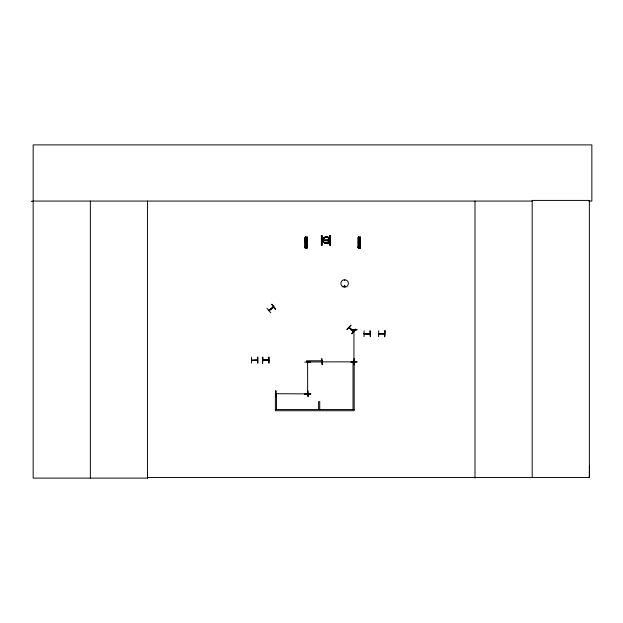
<?xml version="1.0" encoding="UTF-8"?>
<svg xmlns="http://www.w3.org/2000/svg" width="623" height="623" viewBox="0 0 623 623"><rect width="100%" height="100%" fill="white"/><g stroke="black" fill="none" stroke-linecap="round" stroke-linejoin="round"><path stroke-width="0.93" d="M328.344 243.017C327.387 243.819 321.811 243.258 323.064 239.512M588.937 201.065L591.85 201.065L591.85 144.894L33.159 144.894L33.159 478.106L147.62 478.106L147.542 477.452L589.366 477.452L589.451 465.404M349.487 327.971L349.114 327.387M273.022 307.108L273.489 306.734M273.559 307.022L268.996 310.628M323.913 238.095L326.312 236.974L328.165 237.386M307.598 362.212L307.661 393.962M307.645 362.664L307.902 362.103L307.902 362.617M354.199 361.776L354.176 410.728L275.374 410.728L275.374 393.697L276.534 393.697L276.534 409.568M344.309 280.358L344.947 280.443L344.348 280.28M344.075 286.082C345.025 288.332 345.477 284.298 344.098 286.23M345.025 286.339C344.309 284.882 344.137 287.351 344.94 286.409M322.979 241.413L323.765 238.041L326.343 236.981M324.856 243.266L323.096 241.342L323.921 238.142M353.903 330.143L353.934 330.681L353.934 330.026M354.168 330.603L354.16 330.104L353.934 330.626M353.459 361.908L354.168 361.776M348.973 327.573L353.389 331.366M353.654 331.241L353.264 330.868M326.273 237.199L327.908 237.558L329.131 238.632L329.598 240.089L328.742 242.191C326.141 241.599 327.659 243.842 326.834 243.017M329.512 238.531L330.05 240.166L329.084 242.511L327.106 243.336M307.902 393.946L307.887 393.378M262.774 360.032L263.436 360.234L262.774 360.234M268.731 360.203L268.069 360.203L268.731 359.993M322.114 361.636L322.698 361.605M364.058 333.648L364.595 333.92M378.698 333.648L379.275 333.624M327.496 243.414L329.917 241.023L329.481 238.57L328.087 237.363M326.039 240.221L325.899 240.486M327.418 236.701L324.435 237.161L322.698 239.38L323.189 242.036L325.518 243.562L328.251 243.149M323.088 239.544L324.645 237.55L327.301 237.145L329.474 238.593M268.918 310.347L273.699 306.991L269.019 310.573M268.653 360.219L262.898 360.001M307.661 393.362L307.661 393.9L275.903 393.697L276.511 393.9M364.182 333.617L370.015 333.858L364.073 333.889M369.416 333.648L370.015 333.648M378.776 333.881L384.656 333.92L378.714 333.889M350.913 325.144L346.871 329.52L350.975 325.19M349.23 327.441L353.459 331.475L349.371 327.978M351.691 333.617L355.577 329.1M351.894 333.78L355.749 329.248M322.924 241.381L324.785 243.453L327.737 243.71L330.385 241.093L329.879 238.321L327.41 236.701M354.137 361.838L353.926 361.301L353.934 361.901M269.105 310.581L273.661 306.944M273.442 306.773L268.856 310.371L269.525 310.161M270.764 312.855L266.979 308.253M354.144 361.901L353.023 361.94L353.023 409.568M378.823 333.617L384.632 333.617L384.111 333.617M359.393 247.409L359.424 247.806M353.459 361.574L353.996 361.636M275.966 393.635L276.378 393.627M330.533 235.424L330.494 245.345L330.533 235.424L329.886 235.424L329.91 245.353L330.548 245.345M268.677 360.156L262.82 360.281L268.606 359.962M351.061 329.707L357.01 329.699M351.061 329.956L357.01 329.917M251.591 357.158L251.552 363.108M257.875 357.119L257.891 363.069M269.043 357.119L269.05 363.069M321.764 358.762L322.138 364.712L321.795 358.762M257.486 359.969L251.63 360.265L257.564 359.993M262.836 360.032L268.669 359.993M304.787 362.064L310.745 362.064M262.462 363.116L262.758 357.158L262.493 363.116M275.825 390.823L275.561 396.781L275.81 390.823L275.763 394.227M307.707 390.823L308.074 396.773L307.785 390.823M307.707 393.666L307.061 393.907M304.787 394.024L310.745 394.024M329.91 235.424L329.91 245.353M31.15 201.299L33.159 201.291M33.159 201.065L532.182 201.065M307.326 237.176L305.036 237.184L305.044 247.938L307.326 247.931L307.318 237.176L307.17 247.931M305.184 238.274L307.17 238.274M358.28 238.274L360.265 238.274M305.184 239.006L307.17 239.006M358.28 239.006L360.265 239.006M305.184 240.096L307.17 240.096M329.886 240.05L322.044 240.112L329.886 240.174M358.28 240.096L360.265 240.096M323.228 240.517L329.045 240.252M322.044 240.649L329.886 240.587M322.044 240.712L329.886 240.712M305.184 241.07L307.17 241.07M358.272 241.07L360.258 241.07M305.184 242.16L307.17 242.16M358.272 242.16L360.258 242.16M305.184 246.84L307.17 246.84M358.28 246.84L360.265 246.84M304.857 247.152L307.505 247.152M357.945 247.152L360.592 247.152M304.857 247.23L307.505 247.23M357.945 247.23L360.592 247.23M360.421 247.931L358.124 247.938L358.17 237.184L360.421 237.176L360.406 247.931M364.058 330.774L364.019 336.731M370.015 330.774L370.342 336.731L370.054 330.774M378.698 330.774L378.613 336.731M364.159 333.92L370.015 333.92M322.239 361.87L353.934 361.838L353.934 330.081M275.374 409.568L354.176 409.568M321.881 235.416L322.044 245.345L321.382 245.337L321.382 235.416L322.044 235.424L321.881 245.337M327.519 243.398L324.817 243.149L327.573 243.437M349.16 327.425L353.576 331.132M271.76 304.437L275.475 309.086M268.793 357.119L268.832 363.069M262.672 357.158L262.711 363.108M257.634 357.119L257.665 363.069M589.366 477.452L589.366 200.419L532.182 200.419L532.182 477.452M474.991 201.065L474.991 478.106M384.734 330.774L384.695 336.731M360.367 237.176L360.265 247.931M360.242 237.176L360.156 247.931M360.117 237.176L360.11 247.931M359.876 237.176L359.899 247.931L359.767 237.176M359.72 237.176L359.728 247.931M358.77 237.184L358.825 247.938M358.684 237.184L358.646 247.938M358.56 237.184L358.521 247.938M358.435 237.184L358.389 247.938M358.28 237.184L358.256 247.938M319.739 409.568L319.739 401.633L318.587 401.633L318.587 409.568M307.155 237.176L307.069 247.931L307.022 237.176M306.89 237.176L306.781 247.931M306.765 247.931L306.68 237.176L306.633 247.931M305.729 237.184L305.683 247.938M305.597 237.184L305.574 247.938M305.418 237.184L305.465 247.938M305.332 237.184L305.348 247.938M305.208 237.184L305.169 247.938M147.534 201.065L147.534 478.106M90.351 201.065L90.351 478.106M305.753 241.498C306.29 243.18 307.061 240.307 305.753 241.498M358.84 241.498C359.385 243.18 360.156 240.307 358.84 241.498M271.955 304.281L275.413 309.14L271.955 304.281M354.308 358.755L354.012 364.712L354.308 358.755M357.018 361.885L351.061 362.251L357.018 361.885M310.745 393.946L304.795 394.312L310.745 393.946M384.983 330.774L384.648 336.731L384.983 330.774M322.426 360.779L306.547 360.779L306.547 361.94L322.426 361.94L322.426 360.779M342.751 286.712A3.769 3.769 0 0 0 348.397 283.449A3.769 3.769 0 0 0 342.751 280.186A3.769 3.769 0 0 0 342.751 286.712"/></g></svg>
